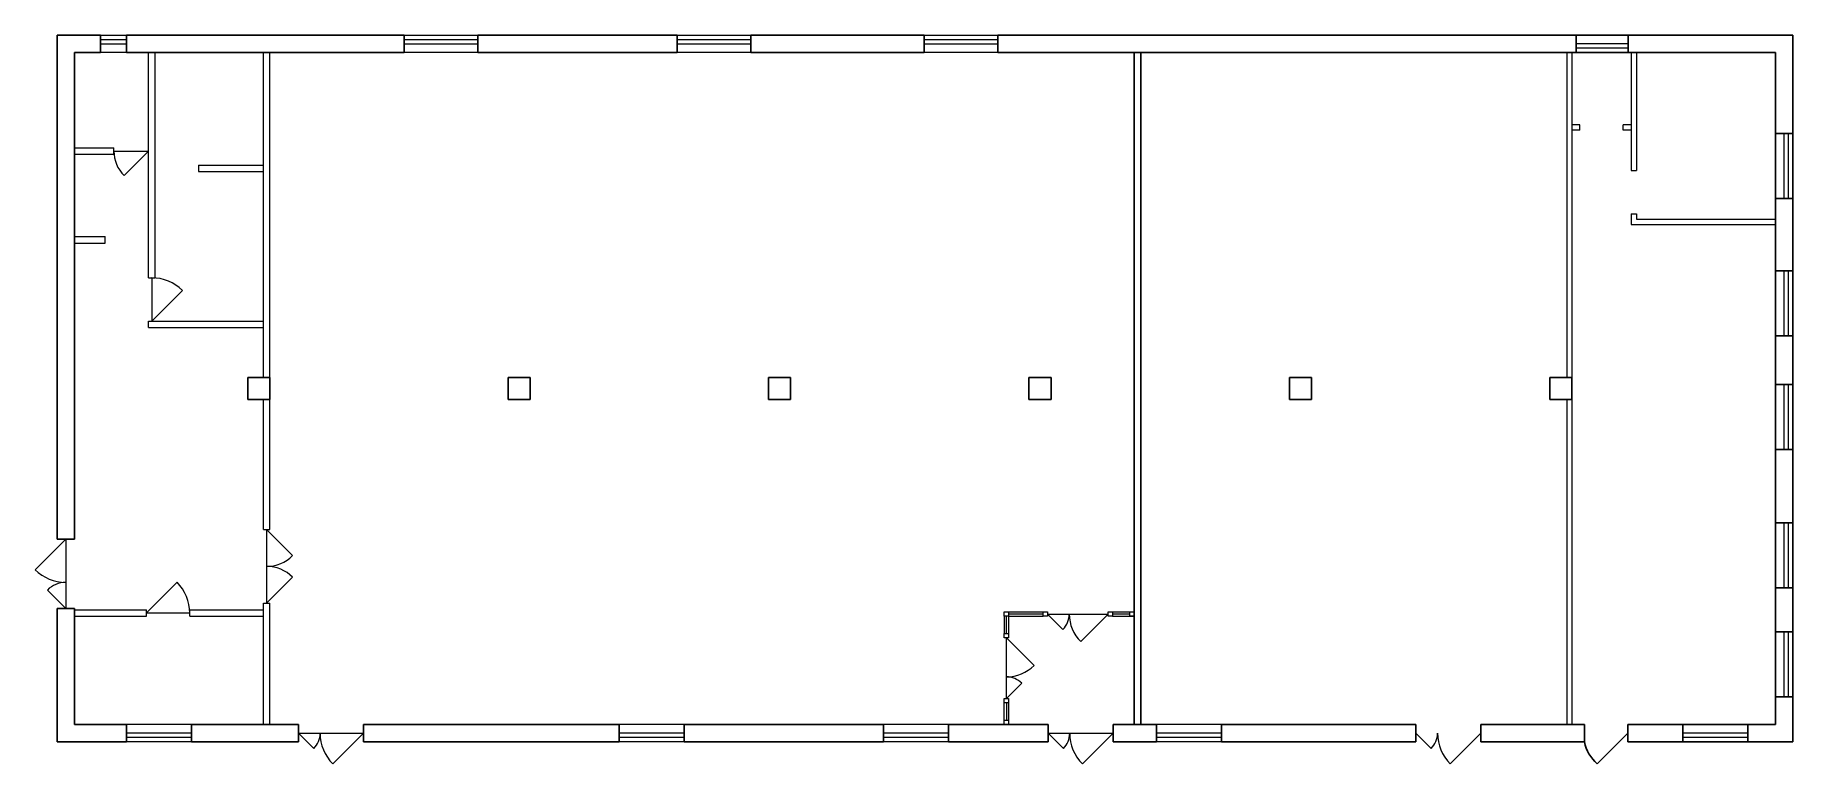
# Model space of a CAD drawing. Header units: metres. Extents: x -559.1 to -518.6, y -189 to -172.2.
import ezdxf

# ---------------------------------------------------------------- set-up
doc = ezdxf.new("R2010")
doc.units = ezdxf.units.M
doc.header["$MEASUREMENT"] = 0

msp = doc.modelspace()

# ---------------------------------------------------------------- linework, layer by layer
at = {"color": 7, "linetype": 'Continuous', "lineweight": 30}
for p, q in [((-558.619, -172.193), (-558.619, -183.823)), ((-558.619, -172.193), (-557.619, -172.193)), ((-557.619, -172.193), (-557.619, -172.593)), ((-557.019, -172.193), (-557.019, -172.593)), ((-557.019, -172.193), (-550.609, -172.193)), ((-550.609, -172.593), (-550.609, -172.193)), ((-548.909, -172.593), (-548.909, -172.193)), ((-548.909, -172.193), (-544.309, -172.193)), ((-544.309, -172.593), (-544.309, -172.193)), ((-542.609, -172.593), (-542.609, -172.193)), ((-542.609, -172.193), (-538.609, -172.193)), ((-538.609, -172.593), (-538.609, -172.193)), ((-536.909, -172.593), (-536.909, -172.193)), ((-536.909, -172.193), (-518.559, -172.193)), ((-523.563, -172.193), (-523.563, -172.593)), ((-522.363, -172.193), (-522.363, -172.593)), ((-518.559, -172.193), (-518.559, -188.503)), ((-558.219, -172.593), (-558.219, -183.823)), ((-558.219, -172.593), (-557.619, -172.593)), ((-557.019, -172.593), (-550.609, -172.593)), ((-548.909, -172.593), (-544.309, -172.593)), ((-542.609, -172.593), (-538.609, -172.593)), ((-536.909, -172.593), (-518.959, -172.593)), ((-533.759, -188.103), (-533.759, -172.593)), ((-533.609, -188.103), (-533.609, -172.593)), ((-518.959, -172.593), (-518.959, -188.103)), ((-518.959, -174.46), (-518.559, -174.46)), ((-518.959, -175.96), (-518.559, -175.96)), ((-518.959, -177.634), (-518.559, -177.634)), ((-518.959, -179.134), (-518.559, -179.134)), ((-554.219, -180.093), (-553.709, -180.093)), ((-554.219, -180.603), (-554.219, -180.093)), ((-554.219, -180.093), (-554.219, -180.093)), ((-553.709, -180.093), (-553.709, -180.603)), ((-548.209, -180.093), (-547.699, -180.093)), ((-548.209, -180.603), (-548.209, -180.093)), ((-548.209, -180.093), (-548.209, -180.093)), ((-547.699, -180.093), (-547.699, -180.603)), ((-542.199, -180.093), (-541.689, -180.093)), ((-542.199, -180.603), (-542.199, -180.093)), ((-542.199, -180.093), (-542.199, -180.093)), ((-541.689, -180.093), (-541.689, -180.603)), ((-536.189, -180.093), (-535.679, -180.093)), ((-536.189, -180.603), (-536.189, -180.093)), ((-536.189, -180.093), (-536.189, -180.093)), ((-535.679, -180.093), (-535.679, -180.603)), ((-530.179, -180.093), (-529.669, -180.093)), ((-530.179, -180.603), (-530.179, -180.093)), ((-530.179, -180.093), (-530.179, -180.093)), ((-529.669, -180.093), (-529.669, -180.603)), ((-524.169, -180.093), (-523.659, -180.093)), ((-524.169, -180.603), (-524.169, -180.093)), ((-524.169, -180.093), (-524.169, -180.093)), ((-523.659, -180.093), (-523.659, -180.603)), ((-518.959, -180.259), (-518.559, -180.259)), ((-553.709, -180.603), (-554.219, -180.603)), ((-547.699, -180.603), (-548.209, -180.603)), ((-541.689, -180.603), (-542.199, -180.603)), ((-535.679, -180.603), (-536.189, -180.603)), ((-529.669, -180.603), (-530.179, -180.603)), ((-523.659, -180.603), (-524.169, -180.603)), ((-518.959, -181.759), (-518.559, -181.759)), ((-518.959, -183.445), (-518.559, -183.445)), ((-558.619, -183.823), (-558.219, -183.823)), ((-518.959, -184.945), (-518.559, -184.945)), ((-558.619, -185.423), (-558.219, -185.423)), ((-558.619, -185.423), (-558.619, -188.503)), ((-558.219, -185.423), (-558.219, -188.103)), ((-518.959, -185.963), (-518.559, -185.963)), ((-518.959, -187.463), (-518.559, -187.463)), ((-558.219, -188.103), (-557.019, -188.103)), ((-557.019, -188.103), (-557.019, -188.503)), ((-555.519, -188.103), (-555.519, -188.503)), ((-555.519, -188.103), (-553.049, -188.103)), ((-553.049, -188.103), (-553.049, -188.503)), ((-551.549, -188.103), (-551.549, -188.503)), ((-551.549, -188.103), (-545.649, -188.103)), ((-545.649, -188.103), (-545.649, -188.503)), ((-544.149, -188.103), (-544.149, -188.503)), ((-544.149, -188.103), (-539.549, -188.103)), ((-539.549, -188.103), (-539.549, -188.503)), ((-538.049, -188.103), (-538.049, -188.503)), ((-538.049, -188.103), (-535.749, -188.103)), ((-535.749, -188.103), (-535.749, -188.503)), ((-534.249, -188.103), (-534.249, -188.503)), ((-534.249, -188.103), (-533.249, -188.103)), ((-533.249, -188.103), (-533.249, -188.503)), ((-531.749, -188.103), (-531.749, -188.503)), ((-531.749, -188.103), (-527.259, -188.103)), ((-527.259, -188.103), (-527.259, -188.503)), ((-525.759, -188.103), (-523.366, -188.103)), ((-525.759, -188.103), (-525.759, -188.503)), ((-523.366, -188.103), (-523.366, -188.503)), ((-522.366, -188.103), (-518.959, -188.103)), ((-522.366, -188.103), (-522.366, -188.503)), ((-521.098, -188.103), (-521.098, -188.503)), ((-519.598, -188.103), (-519.598, -188.503)), ((-558.619, -188.503), (-557.019, -188.503)), ((-555.519, -188.503), (-553.049, -188.503)), ((-551.549, -188.503), (-545.649, -188.503)), ((-544.149, -188.503), (-539.549, -188.503)), ((-538.049, -188.503), (-535.749, -188.503)), ((-534.249, -188.503), (-533.249, -188.503)), ((-531.749, -188.503), (-527.259, -188.503)), ((-525.759, -188.503), (-523.366, -188.503)), ((-522.366, -188.503), (-518.559, -188.503))]:
    msp.add_line(p, q, dxfattribs=at)
at = {"color": 7, "linetype": 'Continuous', "lineweight": 13}
for p, q in [((-557.619, -172.193), (-557.019, -172.193)), ((-550.609, -172.193), (-548.909, -172.193)), ((-544.309, -172.193), (-542.609, -172.193)), ((-538.609, -172.193), (-536.909, -172.193)), ((-522.063, -172.193), (-523.563, -172.193)), ((-557.019, -172.593), (-557.619, -172.593)), ((-556.509, -177.793), (-556.509, -172.593)), ((-556.359, -177.793), (-556.359, -172.593)), ((-553.859, -180.093), (-553.859, -172.593)), ((-553.709, -183.603), (-553.709, -172.593)), ((-548.909, -172.593), (-550.609, -172.593)), ((-542.609, -172.593), (-544.309, -172.593)), ((-536.909, -172.593), (-538.609, -172.593)), ((-523.779, -172.593), (-523.779, -180.093)), ((-523.659, -172.593), (-523.659, -188.103)), ((-522.063, -172.593), (-523.563, -172.593)), ((-522.289, -172.593), (-522.289, -175.32)), ((-522.169, -172.593), (-522.169, -175.32)), ((-523.474, -174.265), (-523.659, -174.265)), ((-523.474, -174.385), (-523.659, -174.385)), ((-523.474, -174.385), (-523.474, -174.265)), ((-522.474, -174.385), (-522.474, -174.265)), ((-522.289, -174.265), (-522.474, -174.265)), ((-522.289, -174.385), (-522.474, -174.385)), ((-558.219, -174.793), (-557.309, -174.793)), ((-557.309, -174.943), (-557.309, -174.793)), ((-518.959, -175.96), (-518.959, -174.46)), ((-518.559, -175.96), (-518.559, -174.46)), ((-558.219, -174.943), (-557.309, -174.943)), ((-522.289, -175.32), (-522.169, -175.32)), ((-522.289, -176.32), (-522.169, -176.32)), ((-522.289, -176.32), (-522.289, -176.563)), ((-522.169, -176.32), (-522.169, -176.443)), ((-522.169, -176.443), (-518.959, -176.443)), ((-558.219, -176.843), (-557.509, -176.843)), ((-557.509, -176.993), (-557.509, -176.843)), ((-522.289, -176.563), (-518.959, -176.563)), ((-558.219, -176.993), (-557.509, -176.993)), ((-518.959, -179.134), (-518.959, -177.634)), ((-518.559, -179.134), (-518.559, -177.634)), ((-556.509, -177.793), (-556.359, -177.793)), ((-556.509, -178.943), (-556.509, -178.793)), ((-556.509, -178.793), (-553.859, -178.793)), ((-556.509, -178.943), (-553.859, -178.943)), ((-518.959, -181.759), (-518.959, -180.259)), ((-518.559, -181.759), (-518.559, -180.259)), ((-553.859, -183.603), (-553.859, -180.603)), ((-523.779, -180.603), (-523.779, -188.103)), ((-553.859, -183.603), (-553.709, -183.603)), ((-518.959, -184.945), (-518.959, -183.445)), ((-518.559, -184.945), (-518.559, -183.445)), ((-553.859, -188.103), (-553.859, -185.303)), ((-553.859, -185.303), (-553.709, -185.303)), ((-553.709, -188.103), (-553.709, -185.303)), ((-558.219, -185.453), (-556.559, -185.453)), ((-558.219, -185.603), (-556.559, -185.603)), ((-556.559, -185.603), (-556.559, -185.453)), ((-555.559, -185.603), (-555.559, -185.453)), ((-555.559, -185.453), (-553.859, -185.453)), ((-555.559, -185.603), (-553.859, -185.603)), ((-536.759, -185.503), (-536.659, -185.503)), ((-536.759, -185.603), (-536.759, -185.503)), ((-536.759, -185.503), (-536.759, -185.503)), ((-536.659, -185.603), (-536.759, -185.603)), ((-536.659, -185.503), (-536.659, -185.603)), ((-535.859, -185.503), (-535.759, -185.503)), ((-535.859, -185.603), (-535.859, -185.503)), ((-535.859, -185.503), (-535.859, -185.503)), ((-535.759, -185.603), (-535.859, -185.603)), ((-535.759, -185.503), (-535.759, -185.603)), ((-534.359, -185.503), (-534.259, -185.503)), ((-534.359, -185.603), (-534.359, -185.503)), ((-534.359, -185.503), (-534.359, -185.503)), ((-534.259, -185.603), (-534.359, -185.603)), ((-534.259, -185.503), (-534.259, -185.603)), ((-533.859, -185.503), (-533.759, -185.503)), ((-533.859, -185.603), (-533.859, -185.503)), ((-533.859, -185.503), (-533.859, -185.503)), ((-533.759, -185.603), (-533.859, -185.603)), ((-533.759, -185.503), (-533.759, -185.603)), ((-536.759, -186.103), (-536.759, -186.003)), ((-536.759, -186.003), (-536.659, -186.003)), ((-536.659, -186.103), (-536.759, -186.103)), ((-536.759, -186.103), (-536.759, -186.103)), ((-536.659, -186.003), (-536.659, -186.103)), ((-518.959, -187.463), (-518.959, -185.963)), ((-518.559, -187.463), (-518.559, -185.963)), ((-536.759, -187.603), (-536.759, -187.503)), ((-536.759, -187.503), (-536.659, -187.503)), ((-536.659, -187.603), (-536.759, -187.603)), ((-536.759, -187.603), (-536.759, -187.603)), ((-536.659, -187.503), (-536.659, -187.603)), ((-555.519, -188.103), (-557.019, -188.103)), ((-544.149, -188.103), (-545.649, -188.103)), ((-538.049, -188.103), (-539.549, -188.103)), ((-536.759, -188.003), (-536.659, -188.003)), ((-536.759, -188.103), (-536.759, -188.003)), ((-536.759, -188.003), (-536.759, -188.003)), ((-536.659, -188.103), (-536.759, -188.103)), ((-536.659, -188.003), (-536.659, -188.103)), ((-531.749, -188.103), (-533.249, -188.103)), ((-519.598, -188.103), (-521.098, -188.103)), ((-555.519, -188.503), (-557.019, -188.503)), ((-544.149, -188.503), (-545.649, -188.503)), ((-538.049, -188.503), (-539.549, -188.503)), ((-531.749, -188.503), (-533.249, -188.503)), ((-519.598, -188.503), (-521.098, -188.503))]:
    msp.add_line(p, q, dxfattribs=at)
at = {"color": 7, "linetype": 'Continuous', "lineweight": 0}
for p, q in [((-557.619, -172.293), (-557.019, -172.293)), ((-557.619, -172.393), (-557.019, -172.393)), ((-550.609, -172.293), (-548.909, -172.293)), ((-550.609, -172.393), (-548.909, -172.393)), ((-544.309, -172.293), (-542.609, -172.293)), ((-544.309, -172.393), (-542.609, -172.393)), ((-538.609, -172.293), (-536.909, -172.293)), ((-538.609, -172.393), (-536.909, -172.393)), ((-522.363, -172.393), (-523.563, -172.393)), ((-522.363, -172.493), (-523.563, -172.493)), ((-518.759, -175.96), (-518.759, -174.46)), ((-518.659, -175.96), (-518.659, -174.46)), ((-557.309, -174.868), (-556.509, -174.868)), ((-556.509, -174.868), (-557.075, -175.434)), ((-555.359, -175.193), (-555.359, -175.193)), ((-555.359, -175.193), (-553.859, -175.193)), ((-555.359, -175.343), (-553.859, -175.343)), ((-518.759, -179.134), (-518.759, -177.634)), ((-518.659, -179.134), (-518.659, -177.634)), ((-556.434, -177.793), (-556.434, -178.793)), ((-556.434, -178.793), (-555.727, -178.086)), ((-518.759, -181.759), (-518.759, -180.259)), ((-518.659, -181.759), (-518.659, -180.259)), ((-553.784, -183.603), (-553.784, -185.303)), ((-553.784, -183.603), (-553.183, -184.204)), ((-518.759, -184.945), (-518.759, -183.445)), ((-518.659, -184.945), (-518.659, -183.445)), ((-558.419, -183.823), (-559.126, -184.53)), ((-558.419, -183.823), (-558.419, -185.423)), ((-556.559, -185.528), (-555.852, -184.821)), ((-553.183, -184.702), (-553.784, -185.303)), ((-558.843, -184.999), (-558.419, -185.423)), ((-556.559, -185.528), (-555.559, -185.528)), ((-536.759, -185.603), (-536.759, -186.003)), ((-536.709, -186.003), (-536.709, -185.603)), ((-536.659, -185.503), (-535.859, -185.503)), ((-535.859, -185.553), (-536.659, -185.553)), ((-536.659, -185.603), (-535.859, -185.603)), ((-536.659, -185.603), (-536.659, -186.003)), ((-535.759, -185.553), (-534.359, -185.553)), ((-535.759, -185.553), (-535.405, -185.907)), ((-534.359, -185.553), (-534.995, -186.189)), ((-534.259, -185.503), (-533.859, -185.503)), ((-533.859, -185.553), (-534.259, -185.553)), ((-534.259, -185.603), (-533.759, -185.603)), ((-536.709, -187.503), (-536.709, -186.103)), ((-536.709, -186.103), (-536.072, -186.739)), ((-518.759, -187.463), (-518.759, -185.963)), ((-518.659, -187.463), (-518.659, -185.963)), ((-536.709, -187.503), (-536.355, -187.149)), ((-536.759, -188.003), (-536.759, -187.603)), ((-536.709, -187.603), (-536.709, -188.003)), ((-536.659, -187.603), (-536.659, -188.003)), ((-555.519, -188.303), (-557.019, -188.303)), ((-555.519, -188.403), (-557.019, -188.403)), ((-553.049, -188.303), (-551.549, -188.303)), ((-553.049, -188.303), (-552.695, -188.657)), ((-551.549, -188.303), (-552.256, -189.01)), ((-544.149, -188.303), (-545.649, -188.303)), ((-544.149, -188.403), (-545.649, -188.403)), ((-538.049, -188.303), (-539.549, -188.303)), ((-538.049, -188.403), (-539.549, -188.403)), ((-535.749, -188.303), (-534.249, -188.303)), ((-535.749, -188.303), (-535.395, -188.657)), ((-534.249, -188.303), (-534.956, -189.01)), ((-531.749, -188.303), (-533.249, -188.303)), ((-531.749, -188.403), (-533.249, -188.403)), ((-527.259, -188.303), (-526.905, -188.657)), ((-525.759, -188.303), (-526.466, -189.01)), ((-519.598, -188.303), (-521.098, -188.303)), ((-519.598, -188.403), (-521.098, -188.403))]:
    msp.add_line(p, q, dxfattribs=at)
at = {"color": 7, "linetype": 'Continuous', "lineweight": 20}
msp.add_line((-555.359, -175.193), (-555.359, -175.343), dxfattribs=at)
at = {"color": 7, "linetype": 'Continuous', "lineweight": 25}
msp.add_line((-522.366, -188.303), (-523.073, -189.01), dxfattribs=at)
at = {"color": 7, "linetype": 'Continuous', "lineweight": 0}
for centre, radius, start, end in [((-556.509, -174.868), 0.8, 180, 225), ((-556.434, -178.793), 1, 45, 90), ((-558.419, -183.823), 1, 225, 270), ((-553.784, -183.603), 0.85, 270, 315), ((-553.784, -185.303), 0.85, 45, 90), ((-558.419, -185.423), 0.6, 90, 135), ((-556.559, -185.528), 1, 0, 45), ((-535.759, -185.553), 0.5, 315, 0), ((-534.359, -185.553), 0.9, 180, 225), ((-536.709, -186.103), 0.9, 270, 315), ((-536.709, -187.503), 0.5, 45, 90), ((-553.049, -188.303), 0.5, 315, 0), ((-551.549, -188.303), 1, 180, 225), ((-535.749, -188.303), 0.5, 315, 0), ((-534.249, -188.303), 1, 180, 225), ((-527.259, -188.303), 0.5, 315, 0), ((-525.759, -188.303), 1, 180, 225)]:
    msp.add_arc(centre, radius, start, end, dxfattribs=at)
at = {"color": 7, "linetype": 'Continuous', "lineweight": 25}
msp.add_arc((-522.513, -188.348), 0.867, 190.2718, 229.7477, dxfattribs=at)

doc.saveas('drawing.dxf')
